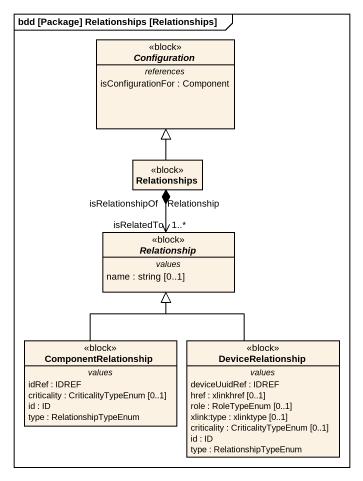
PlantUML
@startuml
mainframe bdd [Package] Relationships [Relationships]
hide circle
hide empty members
abstract class Configuration <<block>> {
  -- references --
  isConfigurationFor : Component
}
class Relationships <<block>>
abstract class Relationship <<block>> {
  -- values --
  name : string [0..1]
}
class ComponentRelationship <<block>> {
  -- values --
  idRef : IDREF
  criticality : CriticalityTypeEnum [0..1]
  id : ID
  type : RelationshipTypeEnum
}
class DeviceRelationship <<block>> {
  -- values --
  deviceUuidRef : IDREF
  href : xlinkhref [0..1]
  role : RoleTypeEnum [0..1]
  xlink:type : xlinktype [0..1]
  criticality : CriticalityTypeEnum [0..1]
  id : ID
  type : RelationshipTypeEnum
}
Relationships -up-|> Configuration
Relationships "isRelationshipOf" *--> "isRelatedTo\n1..*" Relationship : Relationship
ComponentRelationship -up-|> Relationship
DeviceRelationship -up-|> Relationship
@enduml
